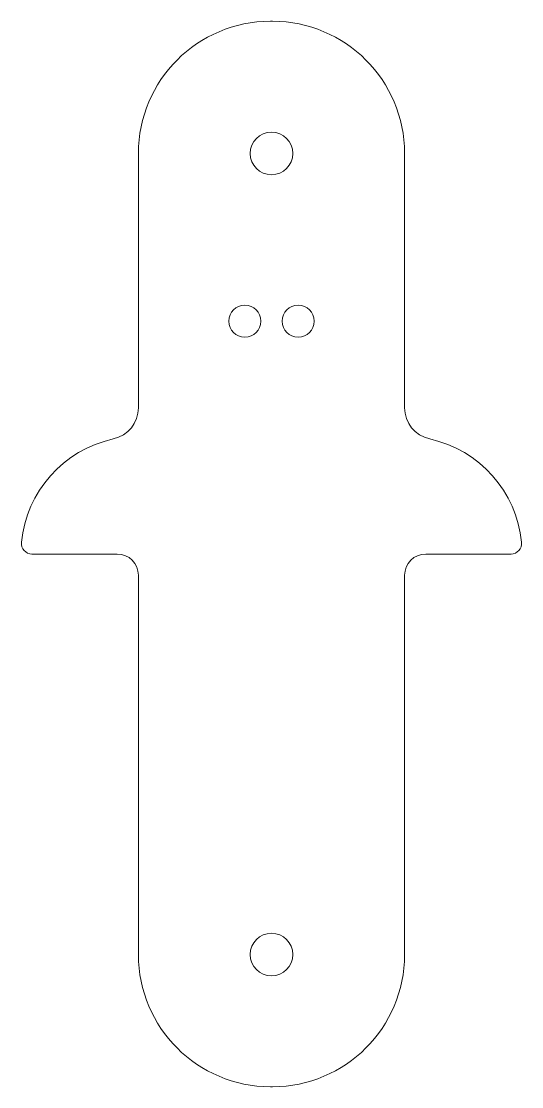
# Model space of a CAD drawing. Header units: millimetres. Extents: x -11 to 36, y -100 to 0.
import ezdxf

# ---------------------------------------------------------------- set-up
doc = ezdxf.new("R2010")
doc.units = ezdxf.units.MM

msp = doc.modelspace()

# ---------------------------------------------------------------- linework, layer by layer
at = {"color": 7, "linetype": 'Continuous', "lineweight": 15}
for p, q in [((12.4, 0), (12.6, 0)), ((0, -36.27), (0, -12.4)), ((25, -12.4), (25, -36.27)), ((-2, -50), (-10, -50)), ((35, -50), (27, -50)), ((0, -87.6), (0, -52)), ((25, -52), (25, -87.6)), ((12.6, -100), (12.4, -100))]:
    msp.add_line(p, q, dxfattribs=at)
for centre, radius in [((12.5, -12.4), 2), ((10, -28.15), 1.5), ((15, -28.15), 1.5), ((12.5, -87.6), 2)]:
    msp.add_circle(centre, radius, dxfattribs=at)
for centre, radius, start, end in [((12.4, -12.4), 12.4, 90, 180), ((12.6, -12.4), 12.4, 0, 90), ((-3, -36.27), 3, 282.329, 0), ((28, -36.27), 3, 180, 257.671), ((0, -50), 11.05, 102.329, 174.2894), ((25, -50), 11.05, 5.7106, 77.671), ((-10, -49), 1, 174.2894, 270), ((35, -49), 1, 270, 5.7106), ((-2, -52), 2, 0, 90), ((27, -52), 2, 90, 180), ((12.4, -87.6), 12.4, 180, 270), ((12.6, -87.6), 12.4, 270, 0)]:
    msp.add_arc(centre, radius, start, end, dxfattribs=at)

doc.saveas('drawing.dxf')
